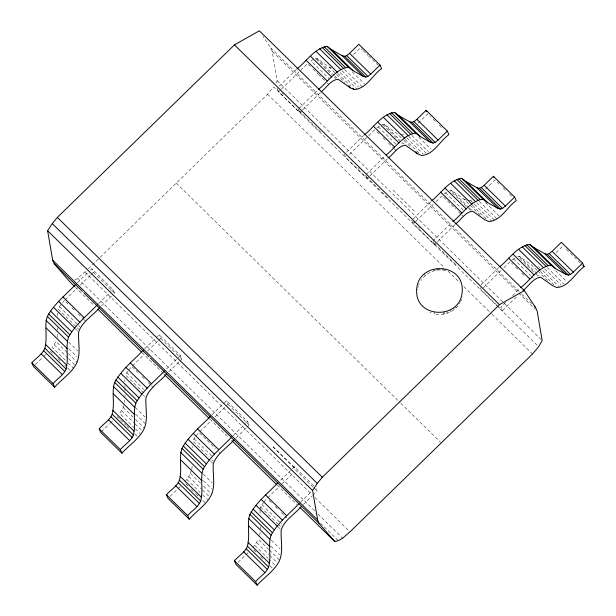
<?xml version="1.0" encoding="UTF-8"?>
<svg xmlns="http://www.w3.org/2000/svg" width="616" height="616" viewBox="0 0 616 616"><rect width="100%" height="100%" fill="white"/><g stroke="black" fill="none" stroke-linecap="round" stroke-linejoin="round"><path stroke-width="0.46" stroke-dasharray="3.08 2.31" d="M57.242 337.337L57.627 333.14M124.624 402.487L124.856 399.969M191.846 469.323L192.161 465.958M259.798 535.35L260.183 531.146M418.033 287.449L418.364 286.232M260.029 509.124L260.653 506.991L263.44 502.687M134.681 428.212L119.635 413.459L123.223 407.422L124.278 404.15M184.885 481.858L188.812 476.615L191.584 470.139M418.772 285.039L419.242 283.868M461.607 299.307L460.599 301.632M65.327 360.206L52.337 347.47L55.917 341.433L67.537 352.829M252.837 547.886L258.474 539.439L268.73 549.495M275.876 83.044L277.185 80.711L272.203 51.413L270.647 47.832L262.955 36.221M60.876 304.681L58.097 308.986L76.561 327.088M127.697 371.332L125.402 374.975L143.867 393.077M195.002 437.322L192.708 440.964L209.117 457.057M459.328 303.827L459.99 302.749M421.051 280.519L421.775 279.471M100.077 257.334L267.536 94.194L273.681 86.925L538.661 346.731M457.819 305.882C452.152 312.889 442.265 316.093 433.572 313.652M62.609 302.595L64.48 300.469M128.675 370L131.786 366.458L135.204 369.816M195.973 435.997L199.091 432.447L215.5 448.54M263.925 502.017L267.036 498.475M423.4 277.508C429.16 271.148 438.538 268.384 446.808 270.694L446.069 268.992M74.752 280.049L77.654 278.401L87.718 269.369M88.411 268.699L99.392 257.996M77.362 282.821L87.68 272.772M90.429 270.093L91.807 268.753L113.005 289.535L114.561 293.116L112.497 295.126M279.148 86.24L296.342 69.493M65.165 299.8L77.547 287.741M80.296 285.062L90.614 275.013M91.299 274.343L93.362 272.334L91.807 268.753M301.902 110.603L299.846 112.612L278.648 91.83L280.704 89.821M281.397 89.151L299.961 71.063M300.647 70.393L307.523 63.694L310.264 66.374M35.459 364.418L42.951 357.118M43.636 356.456L45.676 354.462M353.569 54.508L360.383 47.879L362.431 49.888M98.56 303.603L110.942 291.545M111.627 290.875L113.005 289.535M298.976 108.362L317.54 90.275M299.053 110.803L321.136 132.471M101.494 305.844L111.812 295.796M302.595 109.933L320.474 92.516M144.668 348.81L159.113 334.742L180.311 355.524L181.866 359.105L179.803 361.115M346.454 152.229L363.648 135.481M132.471 365.788L144.159 354.4M147.601 351.051L157.919 341.002M158.605 340.332L160.668 338.323L159.113 334.742M349.387 154.47L367.952 136.382M368.645 135.713L374.828 129.683M101.401 431.739L109.579 423.77M110.256 423.107L112.982 420.451M418.148 123.154L427.689 113.868L430.422 116.547M166.559 368.922L177.562 358.204M178.247 357.534L180.311 355.524M366.281 174.359L384.846 156.264M366.358 176.8L388.434 198.444M168.799 371.833L179.117 361.785M344.39 154.239L345.946 157.819L367.144 178.609L369.207 176.592M369.9 175.922L387.78 158.505M393.016 190.144L415.084 211.773M211.973 414.799L222.977 404.081M223.662 403.411L226.419 400.731L247.617 421.521L249.172 425.102L247.108 427.111M413.074 218.888L430.954 201.47M199.776 431.778L211.465 420.389M214.907 417.04L227.974 404.312L226.419 400.731M455.085 224.501L434.449 244.598L413.251 223.808L415.315 221.799M416.008 221.129L433.194 204.381M435.943 201.702L442.134 195.672L455.809 209.086M170.07 496.396L177.562 489.096M178.24 488.434L180.288 486.447M485.454 189.151L494.995 179.857L500.462 185.224M233.171 435.589L245.553 423.531M246.238 422.861L247.617 421.521M432.894 241.018L452.152 222.26M455.694 264.503L433.664 242.789M236.105 437.83L246.423 427.781M273.065 446.908L295.195 468.499L273.111 446.831M280.611 480.157L291.614 469.438M292.3 468.768L294.363 466.759L314.199 486.201M481.019 284.915L498.898 267.498M267.729 497.805L279.418 486.417M282.166 483.737L292.485 473.689M483.267 287.826L501.147 270.409M503.896 267.729L510.087 261.7L512.82 264.38M238.015 562.423L248.233 552.467M556.133 252.522L562.939 245.884M300.431 502.286L311.434 491.56M505.659 302.356L500.847 307.045L502.402 310.626L516.839 296.55M512.535 295.657L519.411 288.95M303.365 504.519L312.304 495.811M312.997 495.141L317.117 491.121L315.561 487.541M376.884 127.989L380.673 125.271L384.176 124.409L396.473 133.064L403.311 139.77M444.19 193.978L447.971 191.26M512.142 260.006L514.714 258.081M313.367 59.282L310.949 60.868L329.414 78.971M468.353 200.654L472.387 199.838M401.047 134.665L403.318 134.542L406.06 137.229M315.307 58.404L316.87 58.412L329.167 67.075L336.005 73.781M480.187 215.146L463.779 199.053L451.474 190.398L449.919 190.382L467.698 207.815M537.198 270.447L531.723 265.08L519.427 256.425L517.871 256.41L534.965 273.173M329.167 67.075L331.454 68.053M463.779 199.053L466.828 200.362M430.014 312.358L431.169 312.851M566.358 249.234L569.777 252.591M570.462 253.261L580.719 263.317M363.117 50.558L367.906 55.248M368.591 55.917L378.162 65.304M433.156 119.227L436.575 122.584M439.316 125.264L442.735 128.613M503.203 187.903L506.622 191.253M509.355 193.94L512.774 197.289M555.486 270.524L566.427 281.25M352.244 71.849L364.549 83.915M418.865 137.168L431.169 149.234M485.485 202.487L499.16 215.9M547.131 267.46L564.225 284.222M344.575 69.454L362.354 86.879M411.881 135.443L428.289 151.536M479.186 201.432L496.966 218.865M544.644 268.869L561.053 284.954M342.08 70.855L358.497 86.948M408.701 136.174L427.165 154.277M476.692 202.841L494.471 220.274M538.577 266.566L539.947 267.906M542.681 270.586L559.089 286.679M340.117 72.58L357.218 89.343M406.737 137.899L423.153 153.992M470.624 200.539L491.822 221.321M540.324 271.41L554 284.823M337.768 73.404L350.758 86.14M405.074 139.393L419.434 153.476M472.38 205.382L486.055 218.795M537.884 271.117L547.455 280.503M336.69 74.451L344.891 82.498M403.996 140.44L411.519 147.817M519.427 256.425L539.254 275.868M316.87 58.412L333.964 75.175M334.65 75.845L336.698 77.855M384.176 124.409L399.9 139.824M402.633 142.512L404.004 143.851M451.474 190.398L468.576 207.161M469.253 207.831L471.995 210.51M535.65 273.843L538.384 276.522M315.993 59.074L331.724 74.498M334.457 77.177L335.828 78.517M382.613 124.394L402.448 143.836M468.383 208.485L470.432 210.495M513.513 258.874L530.607 275.637M531.292 276.307L533.341 278.317M378.255 126.858L397.405 145.63M445.56 192.846L464.025 210.949M515.553 267.067L518.972 270.416M521.713 273.096L525.132 276.453M312.997 69.054L317.787 73.751M318.464 74.421L324.624 80.457M327.358 83.137L328.721 84.477M376.884 131.693L379.618 134.38M383.036 137.73L385.77 140.41M388.504 143.097L393.293 147.786M393.978 148.456L396.026 150.466M458.55 211.765L461.284 214.445M461.969 215.115L463.332 216.462M270.647 47.832L521.213 293.509M521.898 294.179L531.508 303.603M272.203 51.413L517.964 292.377M518.649 293.047L535.127 309.201M277.185 80.711L503.726 302.826M504.412 303.495L542.165 340.517M281.874 92.947L283.245 94.287M358.065 167.652L359.436 168.992M413.067 221.575L414.429 222.915M418.533 226.934L419.904 228.274M496.927 305.259L481.204 289.836L480.272 287.687M497.613 305.929L502.402 310.626M267.536 94.194L443.959 267.175M448.078 271.209L459.744 282.652M463.863 286.694L491.322 313.613M492.007 314.291L532.509 354M176.253 183.114L400.046 402.541M400.731 403.21L440.548 442.25M313.02 487.102L295.919 470.339L294.363 466.759M313.698 487.772L317.117 491.121M93.362 272.334L114.561 293.116M160.668 338.323L181.866 359.105M227.974 404.312L249.172 425.102M84.977 272.041L311.511 494.155M314.945 497.52L349.957 531.847M77.654 278.401L315.176 511.288M317.925 513.983L342.635 538.215M320.428 523.177L338.276 540.671M75.291 287.118L94.51 305.96M141.873 352.406L163.841 373.943M209.84 419.042L228.374 437.214M277.115 485L297.02 504.519M269.092 500.485L271.825 503.172M275.244 506.521L277.978 509.201M281.397 512.558L284.138 515.238M284.815 515.908L286.871 517.917M65.85 301.809L69.269 305.166M72.003 307.846L75.422 311.195M78.155 313.875L82.944 318.572M83.63 319.242L85.678 321.252M135.89 370.486L139.308 373.835M142.042 376.515L144.775 379.202M148.194 382.551L150.935 385.231M151.613 385.901L152.984 387.241M218.919 451.898L220.289 453.237M261.977 504.681L281.812 524.124M59.421 306.676L79.934 326.788M126.727 372.665L143.821 389.428M194.032 438.654L212.489 456.756M260.653 506.991L277.754 523.754M278.432 524.424L280.488 526.434M77.246 327.758L78.609 329.098M211.85 459.736L213.221 461.076M277.808 526.557L280.55 529.236M75.252 328.551L77.986 331.231M143.243 395.21L144.606 396.55M210.549 461.199L212.597 463.217M271.286 540.193L280.172 548.91M68.722 342.188L77.616 350.897M135.343 407.507L144.922 416.893M203.334 474.166L212.227 482.882M270.74 546.076L279.625 554.793M68.861 348.741L77.069 356.78M135.481 414.06L145.06 423.446M203.472 480.719L211.681 488.765M269.415 550.165L278.986 559.551M68.222 353.499L77.116 362.216M123.223 407.422L134.842 418.818M135.528 419.488L144.421 428.205M190.521 473.411L200.785 483.468M203.519 486.155L211.719 494.201M256.764 542.634L269.069 554.708M269.754 555.378L277.277 562.755M54.2 344.629L67.876 358.042M68.561 358.712L75.398 365.411M121.506 410.618L134.496 423.361M135.181 424.031L142.704 431.408M188.812 476.615L201.802 489.35M202.487 490.02L210.01 497.397M254.893 545.476L267.883 558.212M268.568 558.889L274.721 564.918M68.06 362.893L73.535 368.252M135.366 428.882L140.155 433.572M186.941 479.448L199.938 492.192M202.672 494.871L207.461 499.568M253.692 549.826L256.425 552.514M260.53 556.533L263.263 559.212M270.101 565.919L272.156 567.929M50.45 351.151L53.184 353.83M57.973 358.527L60.707 361.207M64.811 365.234L66.859 367.244M67.544 367.914L70.963 371.263M117.071 416.47L119.804 419.157M120.49 419.827L125.957 425.186M126.642 425.856L129.375 428.543M134.85 433.903L138.269 437.26M185.739 483.806L187.795 485.816M191.214 489.166L195.318 493.193M195.996 493.863L200.1 497.882M202.833 500.569L205.575 503.249M433.21 241.734L434.449 244.598M443.582 268.468L444.321 270.162M442.319 268.306L443.058 270M455.347 306.06L456.086 307.761M438.492 268.237L439.231 269.939M437.214 268.36L437.953 270.054M453.422 307.746L454.161 309.448M435.943 268.545L436.682 270.247M433.441 269.13L434.18 270.824M411.696 220.235L413.251 223.808M450.204 309.863L450.943 311.565M446.685 311.426L447.424 313.128M444.213 312.15L444.952 313.844M442.958 312.404L443.697 314.106M424.493 274.02L425.233 275.722M434.064 312.25L434.804 313.952M365.588 175.029L367.144 178.609M298.283 109.032L299.846 112.612M277.085 88.25L278.648 91.83M260.044 510.048L260.106 513.744M260.298 526.688L260.345 529.467M192.123 445.876L192.154 447.724M124.817 379.88L124.848 381.728M124.902 385.431L124.933 387.279M124.948 388.203L124.986 390.975M125.048 394.671L125.071 396.519M57.504 312.966L57.542 315.738M57.727 327.758L57.773 330.53"/><path stroke-width="0.92" d="M99.43 307.854C92.739 315.8 82.121 321.606 78.671 331.901C77.878 342.92 81.651 355.409 75.398 365.411C70.109 374.051 61.254 379.71 54.616 387.195L33.418 366.405L31.863 362.832C36.629 357.072 45.415 352.837 45.561 344.382C47.186 335.15 44.283 325.24 47.355 316.393C54.262 303.68 66.166 294.479 75.991 284.161M54.616 387.195L53.061 383.614C57.827 377.854 66.613 373.619 66.759 365.165C68.384 355.94 65.481 346.023 68.553 337.175C75.46 324.463 87.364 315.261 97.189 304.943M166.736 373.843C160.044 381.789 149.426 387.595 145.977 397.89C145.184 408.908 148.957 421.398 142.704 431.408C137.414 440.04 128.559 445.707 121.922 453.183L100.724 432.401L99.161 428.821C103.935 423.061 112.72 418.826 112.867 410.372C114.491 401.147 111.588 391.229 114.661 382.382C121.568 369.669 133.472 360.468 143.297 350.15M121.922 453.183L120.359 449.603C125.133 443.843 133.918 439.608 134.065 431.162C135.689 421.929 132.786 412.012 135.859 403.164C142.766 390.452 154.67 381.25 164.495 370.932M234.041 439.839C227.35 447.778 216.732 453.592 213.282 463.887C212.481 474.905 216.262 487.387 210.01 497.397C204.72 506.029 195.865 511.696 189.227 519.173L168.029 498.39L166.466 494.81C171.24 489.05 180.026 484.815 180.172 476.368C181.797 467.136 178.894 457.218 181.966 448.371C188.873 435.658 200.77 426.457 210.603 416.139M189.227 519.173L187.664 515.592C192.438 509.832 201.224 505.597 201.37 497.151C202.995 487.918 200.092 478.001 203.165 469.153C210.071 456.448 221.976 447.247 231.801 436.929M301.301 506.529C294.787 514.214 284.53 519.904 281.227 529.906C280.434 540.925 284.207 553.414 277.962 563.424C272.665 572.056 263.817 577.723 257.172 585.2L235.974 564.418L234.419 560.837C239.185 555.078 247.979 550.843 248.117 542.388C249.75 533.163 246.839 523.246 249.911 514.399C256.649 501.963 268.237 492.916 277.862 482.836M257.172 585.2L255.617 581.62C260.383 575.86 269.177 571.625 269.315 563.178C270.948 553.946 268.037 544.028 271.109 535.181C277.847 522.745 289.435 513.698 299.06 503.626M74.598 286.448L69.793 281.735L54.231 263.771L52.668 260.191L47.617 230.715L52.283 223.616L57.342 217.417L234.45 44.876L259.367 30.8L524.347 290.606L535.627 307.638L537.183 311.219L542.165 340.517L538.661 346.731L532.509 354L349.957 531.847L342.635 538.215L338.276 540.671L334.773 541.541L299.769 507.214M334.773 541.541L319.211 523.577L317.648 519.996L312.597 490.521L317.263 483.421L322.322 477.223L499.43 304.681L524.347 290.606M297.028 68.823C306.629 61.423 314.368 48.31 327.142 46.362L331.739 49.788L342.011 55.579L344.66 56.318L365.858 77.1L367.883 76.399L370.763 74.105L380.026 65.08L358.828 44.298L349.565 53.322L346.685 55.617L344.66 56.318M318.226 89.605C327.827 82.205 335.566 69.1 348.34 67.152L352.937 70.578L363.209 76.361L365.858 77.1M321.159 91.846C326.511 87.772 330.823 79.941 338.069 79.202L350.365 87.857L354.177 89.497C366.451 88.897 372.511 74.959 381.581 68.661L380.026 65.08M364.333 134.812C373.927 127.412 381.674 114.306 394.448 112.358L399.045 115.785L409.317 121.568L411.965 122.307L433.163 143.089L435.189 142.388L438.068 140.094L447.332 131.069L426.133 110.287L416.87 119.311L413.99 121.606L411.965 122.307M386.224 154.924C395.564 147.671 403.172 134.981 415.646 133.141L420.243 136.567L430.515 142.358L433.163 143.089M388.465 157.835C393.817 153.761 398.128 145.93 405.374 145.191L417.671 153.846L421.483 155.486C433.756 154.886 439.816 140.949 448.887 134.65L447.332 131.069M431.639 200.801C441.233 193.401 448.979 180.296 461.754 178.347L466.343 181.774L476.622 187.564L479.271 188.296L500.469 209.078L502.487 208.385L505.374 206.083L514.637 197.058L493.439 176.276L484.176 185.3L481.288 187.595L479.271 188.296M452.837 221.591C462.431 214.191 470.177 201.078 482.952 199.13L487.541 202.556L497.82 208.347L500.469 209.078M455.771 223.831C461.122 219.75 465.434 211.919 472.672 211.18L484.977 219.843L488.788 221.475C501.062 220.875 507.122 206.938 516.193 200.639L514.637 197.058M499.591 266.828C509.186 259.428 516.924 246.323 529.706 244.375L534.295 247.801L544.567 253.584L547.216 254.323L568.414 275.106L570.439 274.405L573.319 272.11L582.582 263.086L561.384 242.304L552.121 251.328L549.241 253.623L547.216 254.323M520.789 287.61C530.384 280.211 538.122 267.105 550.904 265.157L555.493 268.584L565.765 274.374L568.414 275.106M523.03 290.521C528.651 286.301 533.079 278.055 540.625 277.208L552.922 285.863L556.741 287.503C569.015 286.902 575.067 272.965 584.137 266.666L582.582 263.086M582.774 265.327L584.137 266.666M552.121 251.328L573.319 272.11M349.565 53.322L370.763 74.105M416.87 119.311L438.068 140.094M484.176 185.3L505.374 206.083M549.241 253.623L570.439 274.405M346.685 55.617L367.883 76.399M413.99 121.606L435.189 142.388M481.288 187.595L502.487 208.385M544.567 253.584L565.765 274.374M342.011 55.579L363.209 76.361M409.317 121.568L430.515 142.358M476.622 187.564L497.82 208.347M534.295 247.801L555.493 268.584M331.739 49.788L352.937 70.578M399.045 115.785L420.243 136.567M466.343 181.774L487.541 202.556M529.706 244.375L550.904 265.157M327.142 46.362L348.34 67.152M394.448 112.358L415.646 133.141M461.754 178.347L482.952 199.13M526.742 244.706L547.94 265.488M324.185 46.7L345.384 67.483M391.491 112.689L412.689 133.472M458.797 178.679L479.995 199.461M524.724 245.407L545.922 266.189M322.16 47.393L343.358 68.183M389.466 113.39L410.664 134.173M456.772 179.379L477.97 200.161M522.229 246.808L543.428 267.598M319.673 48.803L340.871 69.585M386.979 114.792L408.177 135.582M454.277 180.788L475.475 201.571M518.726 249.457L539.924 270.247M316.17 51.451L337.368 72.234M383.475 117.44L404.673 138.23M450.781 183.437L471.979 204.219M352.814 88.15L354.177 89.497M348.317 85.847L350.365 87.857M415.615 151.836L417.671 153.846M513.043 254.231L534.241 275.013M310.487 56.225L331.685 77.008M377.793 122.214L398.991 142.997M445.091 188.203L466.289 208.993M508.531 258.119L529.729 278.902M305.967 60.114L327.165 80.896M373.273 126.103L394.471 146.885M440.579 192.092L461.777 212.882M534.257 306.298L535.627 307.638M234.45 44.876L499.43 304.681M57.342 217.417L322.322 477.223M52.283 223.616L317.263 483.421M47.617 230.715L312.597 490.521M52.668 260.191L317.648 519.996M54.231 263.771L82.375 291.368M83.745 292.715L148.964 356.656M150.335 358.004L319.211 523.577M97.944 309.332L141.187 351.728M164.526 374.62L209.147 418.364M231.801 440.579L276.422 484.33M265.481 494.894L286.679 515.684M62.924 296.889L84.123 317.671M130.23 362.878L151.428 383.668M197.536 428.867L218.734 449.657M261.276 499.499L282.475 520.289M58.72 301.494L79.918 322.276M126.026 367.483L147.224 388.273M193.332 433.479L214.53 454.262M256.064 505.351L277.262 526.133M53.507 307.338L74.705 328.128M120.805 373.335L142.003 394.117M188.111 439.323L209.309 460.106M253.03 509.07L274.228 529.852M50.466 311.065L71.664 331.847M117.771 377.054L138.97 397.836M185.077 443.043L206.275 463.825M251.159 511.911L272.357 532.694M48.602 313.906L69.8 334.688M115.9 379.895L137.099 400.677M183.206 445.884L204.404 466.666M249.911 514.399L271.109 535.181M47.355 316.393L68.553 337.175M114.661 382.382L135.859 403.164M181.966 448.371L203.165 469.153M248.51 518.31L269.708 539.092M45.954 320.305L67.152 341.087M113.259 386.294L134.457 407.076M180.565 452.283L201.763 473.073M248.741 525.987L269.939 546.769M46.185 327.974L67.383 348.764M113.49 393.971L134.688 414.753M180.796 459.96L201.994 480.742M248.117 542.388L269.315 563.178M45.561 344.382L66.759 365.165M112.867 410.372L134.065 431.162M180.172 476.368L201.37 497.151M247.493 546.307L268.699 567.097M44.937 348.302L66.135 369.084M112.243 414.291L133.441 435.081M179.549 480.288L200.747 501.07M246.254 548.794L267.452 569.584M43.69 350.789L64.888 371.571M110.996 416.778L132.194 437.568M178.301 482.775L199.499 503.557M243.682 551.813L264.88 572.595M41.126 353.8L62.324 374.59M108.431 419.796L129.63 440.579M175.729 485.785L196.935 506.568M234.419 560.837L255.617 581.62M31.863 362.832L53.061 383.614M99.161 428.821L120.359 449.603M166.466 494.81L187.664 515.592M493.439 176.276L494.063 177.708M426.133 110.287L426.757 111.719M416.701 289.466C414.429 318.957 460.853 320.143 462.2 291.483C464.479 261.993 418.048 260.807 416.701 289.466"/></g></svg>
